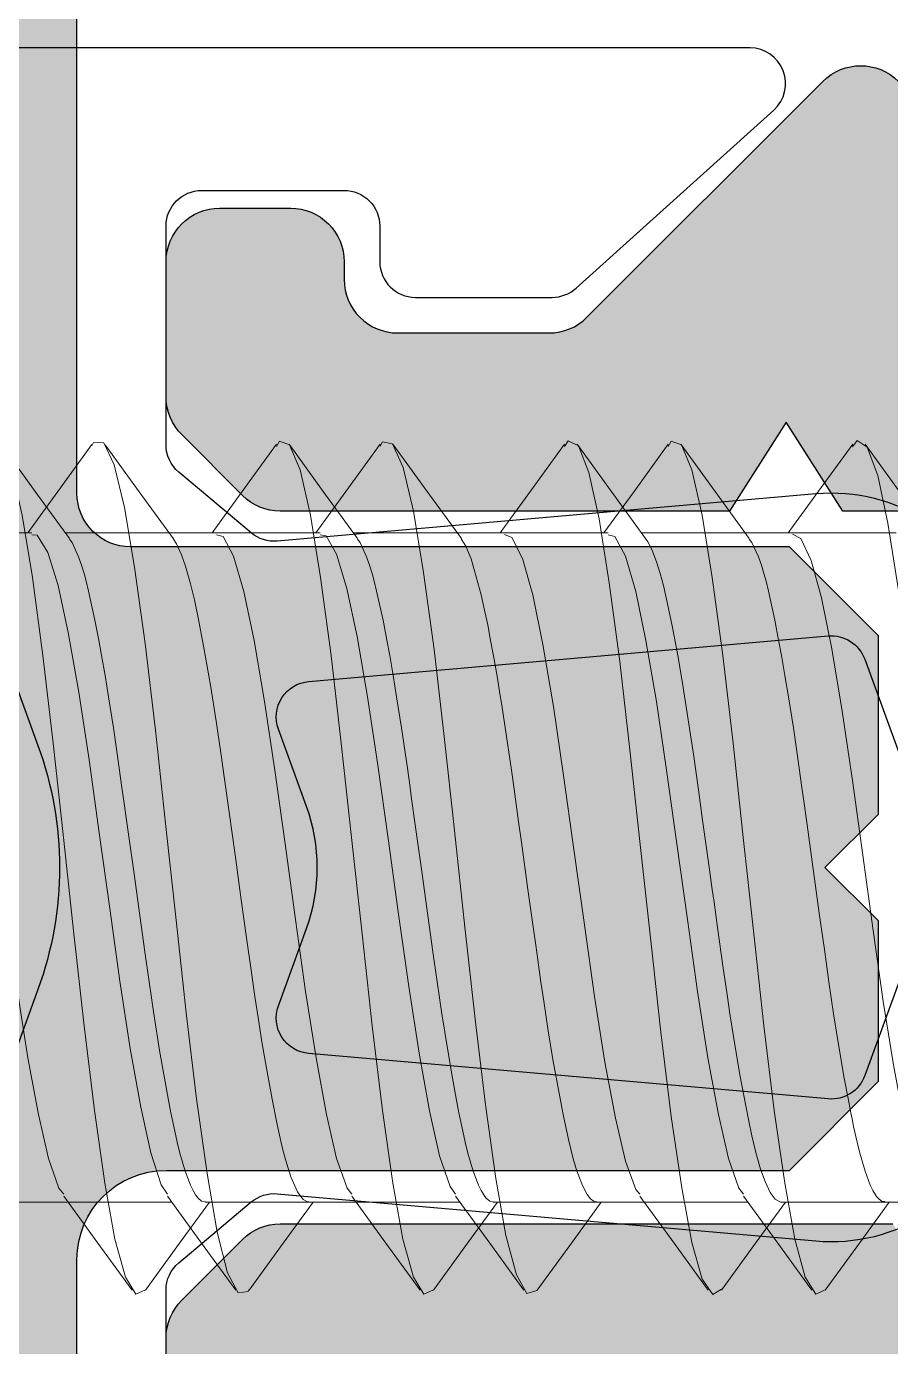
# Model space of a CAD drawing. Header units: millimetres. Extents: x 12 to 3612, y 18 to 315.
# Drawn here: x 2627.69 to 2632.54, y 163.69 to 171.1 of the extents above; entities that cross this region are included whole.
import ezdxf

# ---------------------------------------------------------------- set-up
doc = ezdxf.new("R2010")
doc.units = ezdxf.units.MM
doc.linetypes.add('SLD-Katı', pattern=[0])

# ---------------------------------------------------------------- blocks, each defined once
blk = doc.blocks.new('13-3783')
blk.add_hatch(color=253).paths.add_polyline_path([(-27.80169217242542, 81.81093610462267), (-28.80169219561753, 81.81093610462267), (-29.3016921956139, 81.31093610462267), (-29.30169219533741, 77.6109361046183, -0.4142135623338032), (-29.60169219540217, 77.31093610461721), (-32.69966919851026, 77.31093610461357, 0.3153020717974628), (-32.98157821027667, 77.11353878042792), (-33.019876907553, 77.00831006377848, -0.3153020717980574), (-33.3017859193194, 76.81091273959282), (-44.17022472406893, 76.81091273958373, -0.303346683597051), (-44.63216449031711, 77.1195710233842), (-44.73597179780222, 77.37018403295951, 0.4763530111505285), (-45.10812489760315, 77.48083161641807, -0.4130254633159964), (-45.760995085692, 77.60183395430067, 0.508248189653648), (-46.16476801389103, 77.61240712033941, -0.4130254652456503), (-46.82307623899283, 77.52573919914175, 0.5581579986592926), (-47.22050888570698, 77.3735522693496, -0.5237871243817614), (-47.62009205150275, 77.19564638235897, 0.5528051672705135), (-47.99876076593387, 77.00620378369058, -0.1933016536295457), (-48.17046705309508, 76.67543824718632, 0.2185632504963833), (-49.30181397182128, 74.21092833217153, 0.2185632504964107), (-48.17046705309508, 71.74641841715493, -0.1933016536295376), (-47.99876076593387, 71.41565288065067, 0.552805167270513), (-47.62009205150275, 71.22621028198228, -0.523787124381689), (-47.22050888570698, 71.04830439499347, 0.5581579986592344), (-46.82307623899283, 70.8961174651995, -0.4130254652456183), (-46.16476801389103, 70.80944954400184, 0.5082481896536352), (-45.760995085692, 70.8200227100424, -0.4130254633160296), (-45.10812489760315, 70.941025047925, 0.4763530111505327), (-44.73597179780222, 71.05167263138173), (-44.63217683484868, 71.30225583862375, -0.3033466835970637), (-44.1702370686005, 71.61091412242422), (-22.80169696361077, 71.61091412242058, 0.4142135623726511), (-22.50169696361149, 71.91091412241985), (-22.50169696361331, 77.01093610461248, 0.4142135623726512), (-22.8016969636144, 77.31093610461357), (-25.30169219542836, 77.3109361046154, -0.4142135623732282), (-25.80169219542836, 77.8109361046154), (-25.80169219561753, 81.31093610462995), (-26.3016921956139, 81.81093610462995), (-27.20169217242687, 81.81093610462995), (-27.50169219524355, 81.51093610464886)])
at = {"color": 253}
blk.add_lwpolyline([(-44.1702370686005, 71.61091412242422), (-22.80169696361094, 71.61091412242058, 0.4142135623730402), (-22.50169696361149, 71.91091412242008), (-22.50169696361331, 77.01093610461248, 0.4142135623726675), (-22.8016969636144, 77.31093610461357), (-25.3016921954287, 77.3109361046154, -0.4142135623624232), (-25.80169219542836, 77.8109361045972), (-25.80169219561753, 81.31093610462972), (-26.3016921956139, 81.81093610462972), (-27.20169217242687, 81.81093610462972), (-27.50169219524355, 81.51093610464864), (-27.80169217242542, 81.81093610462244), (-28.80169219561753, 81.81093610462244), (-29.3016921956139, 81.31093610462244), (-29.30169219533741, 77.61093610466787, -0.4142135623743796), (-29.60169219539409, 77.31093610461721), (-32.69966919850992, 77.31093610461357, 0.3153020717977724), (-32.98157821027667, 77.11353878042792), (-33.01987690755396, 77.00831006377575, -0.3153020717956124), (-33.30178591931957, 76.81091273959282), (-44.17022472406893, 76.81091273958373, -0.3033466835963773)], format="xyb", dxfattribs=at)
blk = doc.blocks.new('A08002')
at = {"color": 31}
for points in [[(-2229.053558987789, 2740.105581206883), (-2230.281377659632, 2740.105581206883, -0.2216948488770407), (-2230.434586538589, 2740.177023736935), (-2230.775908379089, 2740.583795252196, -0.1989125553021095), (-2230.821938426378, 2740.729783889776), (-2230.557364255282, 2743.753880441744, 0.339454240078646), (-2231.211538820608, 2744.780728797168)], [(-2234.095579124049, 2744.780728797168, 0.3394542400781518), (-2234.749753689375, 2743.753880441744), (-2234.485179518279, 2740.729783889776, -0.1989125553090427), (-2234.531209565569, 2740.583795252196), (-2234.872531406069, 2740.177023736935, -0.2216948488783762), (-2235.025740285025, 2740.105581206881), (-2236.253558956868, 2740.105581206883, -0.4142135567813394), (-2236.453558988347, 2740.305581238359), (-2236.453558988347, 2741.105581247861, -0.4142136414777638), (-2236.253558956868, 2741.305581162922), (-2236.053558983598, 2741.305581162922, 0.4142133160367095), (-2235.853558952119, 2741.505581194402), (-2235.853558952119, 2742.273950889095, 0.1853387391098888), (-2235.904929991977, 2742.407777021179), (-2236.904930032955, 2743.518389511024, 0.6872809147012293), (-2237.253558997847, 2743.384563408043), (-2237.253558997847, 2737.749577139724, 0.6681787317428427)]]:
    blk.add_lwpolyline(points, format="xyb", dxfattribs=at)
for points in [[(-2231.35432001847, 2743.823605044568), (-2231.609497813967, 2740.906909695635, -0.4931454765446527), (-2231.877140779586, 2740.73640229686), (-2232.311538826394, 2740.894510226512, 0.176327066447224), (-2232.995579118265, 2740.894510226512), (-2233.429977165071, 2740.73640229686, -0.493145476543086), (-2233.69762013069, 2740.906909695635), (-2233.952797926187, 2743.823605044568, -0.3394541620561413), (-2233.821962995659, 2744.028974715653), (-2232.995579118265, 2744.329753834305, -0.1763269982058994), (-2232.311538826394, 2744.329753834305), (-2231.485154948998, 2744.028974715653, -0.3394541620594053)], [(-2230.353558959569, 2738.098225240743), (-2230.353558959569, 2724.87684027475, -0.5205670485484353), (-2230.890367043065, 2724.50096343772), (-2231.969518680458, 2724.893742675486, 0.1763266436635735), (-2233.337599264201, 2724.893742675486), (-2234.416750901592, 2724.50096343772, -0.5205670485475683), (-2234.953558985088, 2724.87684027475), (-2234.953558985088, 2738.098225240743, -0.315298803119708), (-2234.295579126425, 2739.037917798982), (-2233.337599264201, 2739.386594029056, -0.1763269374505987), (-2231.969518680458, 2739.386594029056), (-2231.011538818232, 2739.037917798982, -0.3152988031202845)]]:
    blk.add_lwpolyline(points, format="xyb", close=True, dxfattribs=at)
blk = doc.blocks.new('V2 48 42')
at = {"color": 0, "linetype": 'SLD-Katı', "lineweight": 15}
for p, q in [((-41.80853932817217, 105.5611542557508), (-41.80853932817217, 106.4090874838239)), ((-45.56474290145343, 105.6243377317896), (-45.56474290145343, 104.7764166712113)), ((-41.80853932817217, 103.9437776576979), (-41.80853932817217, 104.7915810158211)), ((-45.56474290145343, 104.0068112526769), (-45.56474290145343, 103.1589301585063)), ((-41.80853932817217, 102.3263620048401), (-41.80853932817217, 103.1740745229126)), ((-45.56474290145343, 102.3892701718778), (-45.56474290145343, 101.5414413496219)), ((-41.80853932817217, 100.7090245210657), (-41.80853932817217, 101.5565685117617)), ((-45.56474290145343, 100.7717206516609), (-45.56474290145343, 99.92393772522883))]:
    blk.add_line(p, q, dxfattribs=at)
at = {"color": 0, "linetype": 'SLD-Katı', "lineweight": 15, "flags": 128}
for points in [[(-41.81119577939535, 105.5611542557508), (-41.81396297107403, 105.5418532417971), (-41.8302086175695, 105.5225234531536), (-41.84047003897012, 105.5142088225839), (-41.84917168650054, 105.5080313687231), (-41.87389643104734, 105.4932894401209), (-41.90434454506294, 105.4785957325403), (-41.9820085799829, 105.4493529804458), (-42.08337509757712, 105.4198408351785), (-42.14391509468533, 105.4049075622643), (-42.23251037954242, 105.3851812198209), (-42.27586334368425, 105.3761846929483), (-42.31005936218116, 105.3692170943505), (-42.38910915842871, 105.3536910058592), (-42.50384580205537, 105.3324941321771), (-42.65871839049669, 105.3058260442467), (-42.86561830158871, 105.2729215568179), (-43.04467491399282, 105.2464996710187), (-43.2127991946918, 105.2229297928279), (-43.41713827354715, 105.1944648599329), (-43.67630679563672, 105.1583940876317), (-43.9257632740796, 105.1236809195652), (-44.07139402871144, 105.1033208030585), (-44.1360934000154, 105.0943428748797), (-44.24432642456031, 105.0792737387692), (-44.47037804044521, 105.0466788425692), (-44.64522468094265, 105.0192908323552), (-44.76342591595949, 104.9997331247578), (-44.8755855665795, 104.9802051649112), (-44.96316168281146, 104.9641206755205), (-45.07407938443794, 104.9426773557152), (-45.23829566421637, 104.9068805758798), (-45.29324792694524, 104.8931516257035), (-45.33644828790784, 104.8812961845706), (-45.38290237472029, 104.8671949985201), (-45.430189881758, 104.8508480675537), (-45.51112806439323, 104.8139369637756), (-45.53019864042335, 104.7992805343893)], [(-41.3133036296872, 105.225779226028), (-41.57793825964927, 105.4175265741305), (-41.80853932817217, 105.5851963873993)], [(-41.31614544485319, 105.2258716114284), (-41.29238837003504, 105.1720852421604), (-41.38781387508743, 105.1137263930632), (-41.60041280764517, 105.0548981326119), (-41.91419142422319, 104.9984950020189), (-42.32193290870691, 104.9396704070241), (-42.79785875910056, 104.8813060241428), (-43.31331952501796, 104.8247341574734), (-43.85511493705508, 104.7656346029817), (-44.38421448975168, 104.7079199248001), (-44.87652031242942, 104.6508402681375), (-45.31420357971001, 104.5916595259605), (-45.6648066003072, 104.5346874383995), (-45.91776299851108, 104.4768523278617), (-46.05893508667759, 104.4177850545275), (-46.07954743343225, 104.3612647560931), (-46.04966891347885, 104.3437713999683)], [(-41.84153703526181, 104.7675886678189), (-41.57785631484649, 104.9593086436507), (-41.31329191713758, 105.1510051008845)], [(-45.53304334108361, 104.79946421575), (-45.79727152202577, 104.6073539562585), (-46.06231921195831, 104.4152718287532)], [(-41.85301515439232, 104.7674978013529), (-41.88718458633866, 104.7408018756196), (-42.05360097923995, 104.6819736151683), (-42.29921794877055, 104.6255704845771), (-42.61838637670007, 104.5667458895805), (-42.99092758543475, 104.5083815066992), (-43.39441560070372, 104.4518096400316), (-43.81851762735414, 104.3927100855399), (-44.23268169669336, 104.3349954073583), (-44.61804468148648, 104.2779157506939), (-44.96065068471353, 104.2187350085187), (-45.23509274952539, 104.1617629209559), (-45.43309981778293, 104.1039278104181), (-45.54360531001794, 104.0448605370839), (-45.55446717779296, 104.0068112526769)], [(-46.06260978317641, 104.3442236860701), (-45.79762610642274, 104.1521842776037), (-45.56474290145343, 103.9828671519972)], [(-41.31341496821005, 103.6083568437152), (-41.57814918969461, 103.8001753853714), (-41.80853932817217, 103.9676951320089)], [(-41.80904593247851, 103.9437776576979), (-41.81249185522393, 103.9274039622178), (-41.82664412108716, 103.9084848405837), (-41.85134295480748, 103.8891186993023), (-41.90078067965987, 103.8628230244358), (-41.95421248627963, 103.841504455615), (-42.00162034812411, 103.8256297091357), (-42.02170174659113, 103.8194869569688), (-42.03756411286713, 103.8148378612732), (-42.05032978175041, 103.8112261163078), (-42.16001749445604, 103.7837096047369), (-42.30065361318975, 103.7536744285335), (-42.60855456625359, 103.6967100904403), (-42.77003826381542, 103.6702674856388), (-42.93563100676329, 103.6450394476615), (-43.04326688790297, 103.6293673411074), (-43.16838103385908, 103.6116565095108), (-43.2510687759609, 103.6001176346799), (-43.34025570046697, 103.5876671958504), (-43.56296223413119, 103.5566519480126), (-43.82797593299711, 103.5197634327506), (-43.94344660319621, 103.5036895912799), (-44.04273372331227, 103.4898420173704), (-44.12594827328439, 103.478220711022), (-44.23191067168182, 103.463399088736), (-44.47170843608137, 103.4287143320526), (-44.60869958502599, 103.4077434470437), (-44.66054530685824, 103.3994151409479), (-44.74995615630178, 103.3846033938971), (-44.87399038963486, 103.3630114905754), (-44.97041761011769, 103.3452116164881), (-45.03836828126987, 103.3321822739454), (-45.13149034094749, 103.3133376909318), (-45.2166286422771, 103.2944014377645), (-45.41967245277419, 103.2370426573234), (-45.48946080323094, 103.2080538803275), (-45.53073188681901, 103.1822504831125)], [(-41.31493476137211, 103.6084047417826), (-41.31147912730194, 103.6069139432657), (-41.29524162915959, 103.5504380709099), (-41.3994922887864, 103.491893903536), (-41.62007745018036, 103.4332072817324), (-41.94092609602785, 103.3767836397674), (-42.35475384947586, 103.3178403708716), (-42.83423558647291, 103.2596836676512), (-43.35236023527614, 103.2029716289035), (-43.89462083455601, 103.1438213313486), (-44.42123142725632, 103.0863781512708), (-44.91073372961728, 103.0290401472212), (-45.34302832534559, 102.9698771456005), (-45.68657054026471, 102.9131024817525), (-45.9320445151493, 102.8550285973288), (-46.06450905079328, 102.7960473547228), (-46.07637304530635, 102.7396053787452), (-46.05108521136572, 102.7259608781787)], [(-41.84177757250382, 103.1499068796074), (-41.57800040864277, 103.3417001748367), (-41.31333530896427, 103.5334693608256)], [(-45.5322845566202, 103.1825300670989), (-45.79655016027709, 102.9903870566486), (-46.06165790657224, 102.7982721045737)], [(-41.85328175058567, 103.1498500130219), (-41.89632611616298, 103.1189693860942), (-42.06899390167337, 103.0602827642888), (-42.32014508887232, 103.0038591223238), (-42.64407767490457, 102.944915853428), (-43.01940233045707, 102.8867591502076), (-43.42497555742284, 102.8300471114599), (-43.8494417194056, 102.770896813905), (-44.26165750170685, 102.7134536338272), (-44.64482597059623, 102.6561156297794), (-44.98321387511714, 102.5969526281588), (-45.25212894222659, 102.5401779643107), (-45.4442789824916, 102.482104079887), (-45.54796845046803, 102.423122837281), (-45.55353846875551, 102.3892701718778)], [(-46.06211560316615, 102.7263400859974), (-45.79706118623062, 102.5342566481613), (-45.56474290145343, 102.3653456970515)], [(-41.31358999482336, 101.9909807685071), (-41.57838789556672, 102.1828436887354), (-41.80853932817217, 102.3501928750393)], [(-41.80939138159829, 102.3263620048401), (-41.80956638787393, 102.3180295563998), (-41.82371923547498, 102.2940340393943), (-41.86627880141441, 102.2625643163046), (-41.95042760795741, 102.2253334970901), (-42.04785642035949, 102.1944850389318), (-42.10868698300283, 102.1784199715785), (-42.16646429920547, 102.1647080786224), (-42.24397607334595, 102.1477139918607), (-42.38544101325442, 102.1193607481018), (-42.56023575442305, 102.0875729680029), (-42.70843250924008, 102.0626860252942), (-42.84394534852299, 102.0412828767894), (-42.96292402120116, 102.0233651843828), (-43.11104138674045, 102.0021241268787), (-43.2913595116911, 101.9769059351074), (-43.50555464036643, 101.947117669004), (-43.75826450115801, 101.9119625088169), (-43.99753246716227, 101.8786811760965), (-44.18143141957853, 101.8530010372033), (-44.33074252771712, 101.8320216193588), (-44.50858676549387, 101.8057441263718), (-44.70992551235258, 101.7737943663087), (-44.91911241088155, 101.7373493245177), (-45.07830850367372, 101.7066512450801), (-45.18806486212907, 101.6833292467527), (-45.27839461624717, 101.6619355706425), (-45.37755612230285, 101.6338720637323), (-45.44177876046251, 101.6114162925569), (-45.50241350165834, 101.5838334220552), (-45.52992735781527, 101.5657627110759)], [(-41.31921998194593, 101.9911617866383), (-41.30622922048997, 101.9851854941462), (-41.29873774566431, 101.928766873687), (-41.41179723026562, 101.8700606403181), (-41.64025840820341, 101.8115390997937), (-41.96817158532667, 101.7550527623589), (-42.38792808140215, 101.6960146065594), (-42.87075859630431, 101.6380883203565), (-43.3915365860621, 101.5811943045337), (-43.93404174648776, 101.5220173300204), (-44.45802570199385, 101.4648466629933), (-44.94463977719579, 101.4072301102242), (-45.37137236429407, 101.3481089324268), (-45.70785472465377, 101.2914899694624), (-45.94571758259281, 101.2331999389826), (-46.06943508709946, 101.1743285652065), (-46.07255466407514, 101.1179227517223), (-46.05299382905832, 101.1081338877484)], [(-41.8420345687673, 101.5322136077466), (-41.57818568581752, 101.7240621839701), (-41.313443488757, 101.9158862389741)], [(-45.53086663154909, 101.5660738740862), (-45.7947794477318, 101.3741743845876), (-46.05959490131272, 101.1822997256568)], [(-41.85309144025041, 101.5322051605999), (-41.90595807409954, 101.4971361228745), (-42.08479098117459, 101.4386145823501), (-42.34147208236845, 101.3821282449153), (-42.67004551937134, 101.3230900891176), (-43.04799150294684, 101.2651638029129), (-43.45564168968576, 101.2082697870919), (-43.88029928717287, 101.1490928125768), (-44.29045901264362, 101.0919221455497), (-44.67136665952467, 101.0343055927806), (-45.00540078200993, 100.9751844149832), (-45.26878959592432, 100.9185654520188), (-45.45498187049088, 100.860275421539), (-45.55182441147144, 100.8014040477628), (-45.55310946273084, 100.7717206516609)], [(-46.06157269455207, 101.1084234272639), (-45.79647255689633, 100.916315574168), (-45.56474290145343, 100.7478286062615)]]:
    blk.add_lwpolyline(points, dxfattribs=at)
blk = doc.blocks.new('V2 48 19')
at = {"color": 0, "linetype": 'SLD-Katı', "lineweight": 15}
for p, q in [((-28.96421999036346, 104.374282847352), (-28.96421999036346, 105.2220253179745)), ((-32.720423563645, 104.4372696079355), (-32.720423563645, 103.5893230283119)), ((-28.96421999036346, 102.7565803238609), (-28.96421999036346, 103.6045135519345)), ((-32.720423563645, 102.8197637999011), (-32.720423563645, 101.9718427393224)), ((-28.96421999036346, 101.1392037258089), (-28.96421999036346, 101.9870070839316)), ((-32.720423563645, 101.2022373207875), (-32.720423563645, 100.3543562266169)), ((-28.96421999036346, 99.5216997947307), (-28.96421999036346, 100.3695031528534))]:
    blk.add_line(p, q, dxfattribs=at)
at = {"color": 0, "linetype": 'SLD-Katı', "lineweight": 15, "flags": 128}
for points in [[(-28.47854959955737, 105.6565874231097), (-28.44428000403647, 105.6107274921097), (-28.52203497693796, 105.5528080197056), (-28.71835552052826, 105.493767537907), (-29.01796830558632, 105.4372788253119), (-29.41308626603634, 105.378762270033), (-29.88128693222427, 105.3200518123018), (-30.39138712865795, 105.2636341933613), (-30.93159309638909, 105.2047080169538), (-31.46505824586575, 105.1465171353585), (-31.96291124616604, 105.0898299189154), (-32.41083428553759, 105.0306860087609), (-32.77556148969785, 104.9731986729759), (-33.04308244080434, 104.9159040276414), (-33.20152262555456, 104.8567366387207), (-33.23965497864961, 104.7999336828799), (-33.20390945951246, 104.7746870114767)], [(-32.69015704314987, 105.2288037584887), (-32.95420376407819, 105.0368400114781), (-33.2190336654734, 104.8449036230828)], [(-29.00686214226172, 105.1981594382293), (-29.02606731552945, 105.1798835022624), (-29.17974144890118, 105.1208430204639), (-29.41426980874078, 105.0643543078687), (-29.72355690137789, 105.0058377525899), (-30.09005105580943, 104.9471272948587), (-30.4893429698717, 104.8907096759182), (-30.91220082476255, 104.8317834995106), (-31.32978215899692, 104.7735926179149), (-31.71948731653546, 104.7169054014722), (-32.0701087218863, 104.6577614913177), (-32.35560679555456, 104.6002741555327), (-32.56501458125231, 104.5429795101987), (-32.68903704796682, 104.4838121212771), (-32.71349429256162, 104.4372696079355)], [(-33.21902588731999, 104.7752299437381), (-32.95424286137867, 104.5833296077413), (-32.720423563645, 104.4133435342825)], [(-28.96582022075549, 104.374282847352), (-28.96450674544181, 104.3698806785766), (-28.98040999051167, 104.3409667633879), (-29.01814076610532, 104.3125846947434), (-29.07974392713052, 104.2832857752365), (-29.14927956772689, 104.2585736927873), (-29.24210426238258, 104.2321919326261), (-29.33646764352227, 104.2095006391907), (-29.41911707969408, 104.1916768367211), (-29.50346634062711, 104.1746356734922), (-29.67802157980023, 104.1421649288769), (-29.89444254748966, 104.1057095472767), (-30.0216961803107, 104.0857987745372), (-30.12873733144269, 104.0697742122021), (-30.27646415742595, 104.048576352022), (-30.50604844957817, 104.0165652901202), (-30.6470734595753, 103.9970746625114), (-30.71943533425548, 103.9869826466398), (-30.84323835070225, 103.9697361182158), (-31.00225036290763, 103.9475732565012), (-31.10744530701245, 103.9328927463072), (-31.27712989389511, 103.9095219860379), (-31.47778151316143, 103.8811118747063), (-31.8530004125607, 103.8236800982237), (-32.02290513437728, 103.7946584330717), (-32.18953549776759, 103.7634596745398), (-32.32286580133697, 103.735889900836), (-32.4247146791472, 103.7122759344712), (-32.49151227003992, 103.6944064006071), (-32.55836173400766, 103.6736037468723), (-32.62686230775253, 103.6471111107713), (-32.66959791533756, 103.6252331808911), (-32.68930988260172, 103.6115275821954)], [(-28.468979195174, 104.0387054881327), (-28.73348139009164, 104.2303567012933), (-28.96421999036346, 104.3981232768784)], [(-28.4754854600273, 104.0389271541986), (-28.4458559833858, 103.9891329266148), (-28.53244720259787, 103.930982401274), (-28.73695582967312, 103.8720361346351), (-29.04365662871112, 103.8156113043084), (-29.4451596697684, 103.7569290107491), (-29.91732443176934, 103.6983799610458), (-30.43011052807557, 103.6419062773558), (-30.97122075492041, 103.5828814635116), (-31.50260616173338, 103.5249174422071), (-31.99769494506111, 103.4680548094126), (-32.44058909696415, 103.4088804339273), (-32.79825556586681, 103.3516694584542), (-33.05856036532614, 103.2940954349225), (-33.20839337218021, 103.2349660848905), (-33.23776088765348, 103.1783254070953), (-33.20440037399365, 103.1569703707274)], [(-28.99702035784958, 103.5806650518313), (-28.73345945962527, 103.7722949813207), (-28.46901752222638, 103.9639021545346)], [(-32.68947405072984, 103.6118244725886), (-32.95362748692716, 103.4197751230137), (-33.21858022629689, 103.2277536706102)], [(-29.00799310772527, 103.5805563889818), (-29.03421770939778, 103.5580578838313), (-29.19430124145308, 103.4991116171924), (-29.43437789687962, 103.4426867868652), (-29.74866304886862, 103.384004493306), (-30.11826018466684, 103.3254554436031), (-30.51965454469661, 103.2689817599131), (-30.94322022788259, 103.2099569460685), (-31.35917359875862, 103.1519929247639), (-31.74671500593263, 103.0951302919699), (-32.09339994131759, 103.0359559164846), (-32.37337107240586, 102.9787449410115), (-32.5771302599978, 102.9211709174793), (-32.69441527285366, 102.8620415674474), (-32.71157403032626, 102.8197637999011)], [(-33.21870830741821, 103.1574777766115), (-32.95381644915946, 102.9655001481289), (-32.720423563645, 102.7958178163891)], [(-28.46898429187854, 102.4212052941385), (-28.7336189218409, 102.612952642242), (-28.96421999036346, 102.7806224555103)], [(-28.96687644158692, 102.7565803238609), (-28.96964363326532, 102.7372793099081), (-28.98588927976107, 102.7179495212637), (-28.9961507011617, 102.7096348906945), (-29.00485234869183, 102.7034574368341), (-29.02957709323863, 102.6887155082314), (-29.0600252072544, 102.6740218006508), (-29.13768924217425, 102.6447790485564), (-29.23905575976841, 102.6152669032891), (-29.2995957568769, 102.6003336303739), (-29.38819104173388, 102.5806072879315), (-29.43154400587582, 102.5716107610589), (-29.46574002437245, 102.564643162461), (-29.54478982062022, 102.5491170739693), (-29.65952646424654, 102.5279202002872), (-29.81439905268826, 102.5012521123582), (-30.02129896378017, 102.468347624928), (-30.20035557618417, 102.4419257391293), (-30.36847985688331, 102.4183558609394), (-30.57281893573838, 102.3898909280434), (-30.83198745782801, 102.3538201557427), (-31.08144393627117, 102.3191069876754), (-31.22707469090261, 102.2987468711696), (-31.29177406220668, 102.2897689429898), (-31.40000708675171, 102.2746998068798), (-31.62605870263656, 102.2421049106807), (-31.80090534313388, 102.2147169004662), (-31.91910657815083, 102.1951591928674), (-32.03126622877105, 102.1756312330218), (-32.11884234500278, 102.159546743631), (-32.22976004662942, 102.1381034238253), (-32.39397632640771, 102.1023066439894), (-32.44892858913684, 102.0885776938136), (-32.49212895009939, 102.0767222526812), (-32.53858303691172, 102.0626210666311), (-32.58587054394926, 102.0462741356633), (-32.66680872658449, 102.0093630318871), (-32.68587930261484, 101.9947066024994)], [(-28.47182610704476, 102.4212976795394), (-28.44806903222661, 102.3675113102705), (-28.54349453727895, 102.3091524611729), (-28.75609346983657, 102.2503242007225), (-29.06987208641453, 102.1939210701299), (-29.47761357089854, 102.1350964751342), (-29.95353942129191, 102.0767320922533), (-30.46900018720919, 102.0201602255839), (-31.01079559924636, 101.9610606710927), (-31.53989515194291, 101.9033459929111), (-32.03220097462074, 101.8462663362476), (-32.46988424190133, 101.787085594072), (-32.82048726249857, 101.7301135065096), (-33.07344366070257, 101.6722783959727), (-33.21461574886905, 101.6132111226376), (-33.23522809562346, 101.5566908242032), (-33.20534957567023, 101.5391974680784)], [(-28.99721769745321, 101.9630147359295), (-28.73353697703777, 102.1547347117613), (-28.46897257932881, 102.3464311689955)], [(-32.68872400327504, 101.9948902838606), (-32.95295218421731, 101.8027800243696), (-33.21799987414974, 101.6106978968634)], [(-29.00869581658355, 101.9629238694639), (-29.04286524852995, 101.9362279437297), (-29.20928164143123, 101.8773996832794), (-29.45489861096206, 101.8209965526868), (-29.77406703889136, 101.7621719576911), (-30.14660824762632, 101.7038075748102), (-30.55009626289518, 101.6472357081412), (-30.97419828954571, 101.5881361536495), (-31.38836235888493, 101.530421475468), (-31.77372534367788, 101.4733418188044), (-32.1163313469049, 101.4141610766288), (-32.39077341171699, 101.3571889890665), (-32.58878047997442, 101.2993538785291), (-32.69928597220948, 101.2402866051945), (-32.71014783998427, 101.2022373207875)], [(-33.21829044536787, 101.5396497541798), (-32.95330676861428, 101.3476103457143), (-32.720423563645, 101.1782932201082)], [(-28.46898429187854, 100.8037013630603), (-28.7336189218409, 100.9954487111638), (-28.96421999036346, 101.1631185244321)], [(-28.96687644158692, 101.1390763927827), (-28.96964363326532, 101.1197753788299), (-28.98588927976107, 101.1004455901855), (-28.9961507011617, 101.0921309596163), (-29.00485234869183, 101.0859535057559), (-29.02957709323863, 101.0712115771532), (-29.0600252072544, 101.0565178695726), (-29.13768924217425, 101.0272751174782), (-29.23905575976841, 100.9977629722109), (-29.2995957568769, 100.9828296992957), (-29.38819104173388, 100.9631033568533), (-29.43154400587582, 100.9541068299807), (-29.46574002437245, 100.9471392313828), (-29.54478982062022, 100.9316131428911), (-29.65952646424654, 100.910416269209), (-29.81439905268826, 100.88374818128), (-30.02129896378017, 100.8508436938498), (-30.20035557618417, 100.8244218080511), (-30.36847985688331, 100.8008519298612), (-30.57281893573838, 100.7723869969652), (-30.83198745782801, 100.7363162246645), (-31.08144393627117, 100.7016030565972), (-31.22707469090261, 100.6812429400914), (-31.29177406220668, 100.6722650119116), (-31.40000708675171, 100.6571958758016), (-31.62605870263656, 100.6246009796025), (-31.80090534313388, 100.597212969388), (-31.91910657815083, 100.5776552617892), (-32.03126622877105, 100.5581273019436), (-32.11884234500278, 100.5420428125528), (-32.22976004662942, 100.5205994927471), (-32.39397632640771, 100.4848027129112), (-32.44892858913684, 100.4710737627354), (-32.49212895009939, 100.459218321603), (-32.53858303691172, 100.4451171355529), (-32.58587054394926, 100.4287702045851), (-32.66680872658449, 100.3918591008089), (-32.68587930261484, 100.3772026714212)], [(-28.47182610704476, 100.8037937484612), (-28.44806903222661, 100.7500073791923), (-28.54349453727895, 100.6916485300947), (-28.75609346983657, 100.6328202696443), (-29.06987208641453, 100.5764171390517), (-29.47761357089854, 100.517592544056), (-29.95353942129191, 100.4592281611751), (-30.46900018720919, 100.4026562945057), (-31.01079559924636, 100.3435567400145), (-31.53989515194291, 100.2858420618329), (-32.03220097462074, 100.2287624051694), (-32.46988424190133, 100.1695816629938), (-32.82048726249857, 100.1126095754314), (-33.07344366070257, 100.0547744648945), (-33.21461574886905, 99.9957071915594), (-33.23522809562346, 99.939186893125), (-33.20534957567023, 99.92169353700024)], [(-28.99721769745321, 100.3455108048513), (-28.73353697703777, 100.5372307806831), (-28.46897257932881, 100.7289272379173)], [(-32.68872400327504, 100.3773863527824), (-32.95295218421731, 100.1852760932913), (-33.21799987414974, 99.99319396578517)], [(-29.00869581658355, 100.3454199383857), (-29.04286524852995, 100.3187240126515), (-29.20928164143123, 100.2598957522011), (-29.45489861096206, 100.2034926216086), (-29.77406703889136, 100.1446680266129), (-30.14660824762632, 100.086303643732), (-30.55009626289518, 100.029731777063), (-30.97419828954571, 99.97063222257134), (-31.38836235888493, 99.91291754438976), (-31.77372534367788, 99.85583788772624), (-32.1163313469049, 99.79665714555063), (-32.39077341171699, 99.73968505798825), (-32.58878047997442, 99.68184994745093), (-32.69928597220948, 99.62278267411625), (-32.71014783998427, 99.5847333897093)]]:
    blk.add_lwpolyline(points, dxfattribs=at)
blk = doc.blocks.new('50MN54')
at = {"ltscale": 10}
h = blk.add_hatch(color=252, dxfattribs=at)
edge = h.paths.add_edge_path()
edge.add_line((241.8245336831983, -266.783352106133), (241.8245336831983, -271.1833520383334))
edge.add_arc((241.5245336831997, -271.1833520383341), 0.2999999999985903, -90.00000000013029, 1.3022827261011116e-10, ccw=False)
edge.add_line((241.524533683199, -271.4833520383327), (240.2730607480603, -271.4833520383327))
edge.add_arc((240.27306074806, -271.1833520383324), 0.3000000000003091, 225.0000000036206, 270.0000000000587, ccw=False)
edge.add_line((240.0609287137172, -271.3954840727019), (239.7366650544732, -271.0712204134979))
edge.add_arc((239.5245330201296, -271.2833524478676), 0.3000000000009484, 45.00000000352586, 134.9999644968626)
edge.add_line((239.3124011172199, -271.0712202820641), (238.936664981507, -271.4469559521312))
edge.add_arc((238.7245329821321, -271.2273719722034), 0.3053147710146324, 225.9889016331004, 314.0110983668996, ccw=False)
edge.add_line((238.5124009827573, -271.4469559521312), (238.136664943509, -271.0712203785297))
edge.add_arc((237.9245328115517, -271.2833523255322), 0.300000007246384, 44.99997502232124, 134.9999750223212)
edge.add_line((237.7124008645492, -271.0712201935748), (237.336664905511, -271.4469559521312))
edge.add_arc((237.1245327986849, -271.2348240180654), 0.2999999803283736, 225.0000233308441, 315.0000233308441, ccw=False)
edge.add_line((236.912400864619, -271.4469561248916), (236.5366648675131, -271.0712203785297))
edge.add_arc((236.3245327735654, -271.2833522875226), 0.2999999534926885, 44.99997502231676, 134.9999750223168)
edge.add_line((236.1124008645725, -271.0712201935748), (235.7366648295151, -271.4469559521312))
edge.add_arc((235.5245327606403, -271.2348240560168), 0.2999999266569962, 225.0000233308483, 315.0000233308483, ccw=False)
edge.add_line((235.3124008645259, -271.4469561248916), (234.9366652571784, -271.0712203785297))
edge.add_arc((234.7245329684097, -271.2833524823436), 0.3000002290112471, 44.9999750223397, 134.9999750223397)
edge.add_line((234.5124008645957, -271.0712201935748), (234.1366647535192, -271.4469559521312))
edge.add_arc((233.924532722654, -271.2348240940264), 0.2999998729033007, 225.0000233308525, 315.0000233308525, ccw=False)
edge.add_line((233.7124008645492, -271.4469561248916), (233.3366651810661, -271.0712203785297))
edge.add_arc((233.1245329303651, -271.2833524442758), 0.3000001751752335, 44.99997502233522, 134.9999750223352)
edge.add_line((232.912400864619, -271.0712201935748), (232.5366646775233, -271.4469559521312))
edge.add_arc((232.3245326846677, -271.234824132036), 0.2999998191496053, 225.0000233308567, 315.00002333085666, ccw=False)
edge.add_line((232.1124008645725, -271.4469561248916), (231.736665105303, -271.0712203785297))
edge.add_arc((231.524532892437, -271.2833524064408), 0.3000001216684922, 44.99997502233076, 134.9999750223307)
edge.add_line((231.3124008645259, -271.0712201935748), (229.9881370022463, -272.3954842458188))
edge.add_arc((229.7760049526758, -272.18335222668), 0.2999999999981142, 269.999998521922, 315.00000410971444, ccw=False)
edge.add_line((229.7760049449366, -272.4833522266781), (228.824533647808, -272.483352202129))
edge.add_arc((228.8245336371797, -272.2833522173441), 0.1999999847848816, 180.0000030333355, 270.00000304479966, ccw=False)
edge.add_line((228.6245336523948, -272.2833522279325), (228.624533875834, -272.0833525629596))
edge.add_arc((228.3245338758348, -272.0833522277991), 0.299999999999366, 359.9999359890544, 449.9999999235895)
edge.add_line((228.3245338762349, -271.7833522277997), (227.9245328928369, -271.7833522272658))
edge.add_arc((227.9245328924355, -272.0833522272658), 0.2999999999999545, 89.99999992335457, 180.0000000000435)
edge.add_line((227.6245328924356, -272.083352227266), (227.6245328924356, -272.8419293466413))
edge.add_arc((227.9245328924353, -272.8419293466403), 0.2999999999997233, 180.0000000002114, 224.9999499668589)
edge.add_line((227.7124006728368, -273.0540611957531), (228.0538228630335, -273.3954839822436))
edge.add_arc((228.2659550826326, -273.1833521331315), 0.2999999999995902, 224.9999499666711, 270.0000000001464)
edge.add_line((228.2659550826334, -273.4833521331311), (231.705998196217, -273.4833521331311))
edge.add_line((231.705998196217, -273.4833521331311), (232.0245337997999, -272.9833522841291))
edge.add_line((232.0245337997999, -272.9833522841291), (232.3430684721766, -273.4833521331311))
edge.add_line((232.3430684721766, -273.4833521331311), (233.2245328924359, -273.4833521331293))
edge.add_line((233.2245328924359, -273.4833521331293), (233.2245328924359, -275.1833522281304))
edge.add_line((233.2245328924359, -275.1833522281304), (233.5245328924352, -275.4833522281297))
edge.add_line((233.5245328924352, -275.4833522281297), (233.2245328924359, -275.7833522281308))
edge.add_line((233.2245328924359, -275.7833522281308), (233.2245328923996, -277.4833523231282))
edge.add_line((233.2245328923996, -277.4833523231282), (232.9059972888167, -277.983352172334))
edge.add_line((232.9059972888167, -277.983352172334), (232.58746261644, -277.4833523231282))
edge.add_line((232.58746261644, -277.4833523231282), (231.4245331560337, -277.4833523231282))
edge.add_line((231.4245331560337, -277.4833523231282), (231.1059975524508, -277.983352172334))
edge.add_line((231.1059975524508, -277.983352172334), (230.7874628801924, -277.4833523231282))
edge.add_line((230.7874628801924, -277.4833523231282), (228.2659550828371, -277.4833523231282))
edge.add_arc((228.2659550828385, -277.7833523231287), 0.3000000000004996, 90.00000000027286, 135.0000500342396)
edge.add_line((228.0538228632354, -277.5712204740194), (227.712400672835, -277.91264326072))
edge.add_arc((227.924532892437, -278.1247751098317), 0.3000000000014366, 135.000050033768, 179.999999999653)
edge.add_line((227.6245328924356, -278.1247751098299), (227.6245328924356, -278.8833522291989))
edge.add_arc((227.9245328924355, -278.8833522291991), 0.2999999999999546, 179.9999999999566, 270.0000000759507)
edge.add_line((227.9245328928332, -279.183352229199), (228.3245338762313, -279.1833522286706))
edge.add_arc((228.324533875835, -278.8833522286715), 0.2999999999991386, 270.0000000756722, 360.0000640109889)
edge.add_line((228.624533875834, -278.8833518935107), (228.6245337641153, -278.7833525869137))
edge.add_arc((228.9245337641163, -278.7833522517559), 0.300000000001185, 90.00000147817508, 180.0000640104245, ccw=False)
edge.add_line((228.9245337563766, -278.4833522517547), (229.7760049449366, -278.4833522297859))
edge.add_arc((229.7760049526747, -278.7833522297844), 0.2999999999985687, 44.99999589007598, 90.00000147786841, ccw=False)
edge.add_line((229.9881370022463, -278.5712202106461), (231.3124008645259, -279.8954842628882))
edge.add_arc((231.524532892437, -279.6833520500222), 0.3000001216684922, 225.0000249776693, 315.0000249776692)
edge.add_line((231.736665105303, -279.8954840779334), (232.1124008645725, -279.5197483315787))
edge.add_arc((232.3245326846713, -279.7318803244361), 0.2999998191534639, 44.99997667086291, 134.999976669389, ccw=False)
edge.add_line((232.5366646775233, -279.5197485043318), (232.912400864619, -279.8954842628882))
edge.add_arc((233.1245329303651, -279.6833520121872), 0.3000001751752335, 225.0000249776648, 315.0000249776648)
edge.add_line((233.3366651810661, -279.8954840779334), (233.7124008645492, -279.5197483315787))
edge.add_arc((233.9245327226577, -279.7318803624457), 0.2999998729071593, 44.999976670867, 134.9999766693932, ccw=False)
edge.add_line((234.1366647535192, -279.5197485043318), (234.5124008645957, -279.8954842628882))
edge.add_arc((234.7245329684097, -279.6833519741194), 0.300000229011247, 225.0000249776603, 315.0000249776603)
edge.add_line((234.9366652571784, -279.8954840779334), (235.3124008645259, -279.5197483315787))
edge.add_arc((235.524532760644, -279.7318804004481), 0.2999999266557099, 44.99997666988861, 134.9999766703799, ccw=False)
edge.add_line((235.7366648295151, -279.5197485043318), (236.1124008645725, -279.8954842628882))
edge.add_arc((236.3245327735654, -279.6833521689405), 0.2999999534926884, 225.0000249776832, 315.0000249776833)
edge.add_line((236.5366648675131, -279.8954840779334), (236.912400864619, -279.5197483315787))
edge.add_arc((237.1245327986885, -279.7318804383995), 0.2999999803270873, 44.99997666989282, 134.9999766703841, ccw=False)
edge.add_line((237.336664905511, -279.5197485043318), (237.7124008645492, -279.8954842628882))
edge.add_arc((237.9245328115517, -279.6833521309309), 0.300000007246384, 225.0000249776788, 315.0000249776788)
edge.add_line((238.136664943509, -279.8954840779334), (238.5124009827573, -279.5197485043318))
edge.add_arc((238.7245329821321, -279.7393324842596), 0.3053147710146324, 45.9889016331004, 134.0110983668996, ccw=False)
edge.add_line((238.936664981507, -279.5197485043318), (239.3124011172208, -279.8954841743989))
edge.add_arc((239.5245330201301, -279.6833520085965), 0.2999999999998484, 225.0000355030501, 314.9999999958245)
edge.add_line((239.7366650544704, -279.8954840429678), (240.0609287137172, -279.5712203837666))
edge.add_arc((240.2730607480583, -279.7833524181383), 0.3000000000006973, 89.99999999997192, 134.9999999958574, ccw=False)
edge.add_line((240.2730607480585, -279.4833524181377), (241.524533683199, -279.4833524181377))
edge.add_arc((241.5245336831988, -279.7833524181372), 0.2999999999994998, -3.0399860406760126e-10, 89.99999999995657, ccw=False)
edge.add_line((241.8245336831983, -279.7833524181387), (241.8245336831983, -284.1833523503374))
edge.add_line((241.8245336831983, -284.1833523503374), (242.1245336393563, -284.4833518407322))
edge.add_line((242.1245336393563, -284.4833518407322), (241.8245336831983, -284.7833522625369))
edge.add_line((241.8245336831983, -284.7833522625369), (241.8245336831983, -289.8833524025358))
edge.add_arc((241.5245336831997, -289.8833524025365), 0.2999999999985903, -90.00000000013029, 1.3022827261011116e-10, ccw=False)
edge.add_line((241.524533683199, -290.1833524025351), (239.4245338459946, -290.1833524025351))
edge.add_arc((239.424533845993, -289.8833524025356), 0.2999999999994999, 180.0000000000434, 270.00000000030394, ccw=False)
edge.add_line((239.1245338459935, -289.8833524025358), (239.1245338459935, -288.9833522281315))
edge.add_arc((238.824533845994, -288.9833522281299), 0.2999999999994998, 359.9999999996961, 449.9999999999566)
edge.add_line((238.8245338459942, -288.6833522281304), (238.6245336523948, -288.6833522281304))
edge.add_arc((238.6245336523948, -289.6833522281304), 1, 90.00000000000001, 180)
edge.add_line((237.6245336523948, -289.6833522281304), (237.6252909645932, -292.4877260794055))
edge.add_arc((237.925290953662, -292.4876450653659), 0.3000000000075894, 180.0154725420201, 185.000002871301)
edge.add_line((237.6264325455372, -292.5137918031678), (237.6872990434726, -293.2094986565426))
edge.add_arc((237.9861574515866, -293.1833519187171), 0.2999999999988794, 185.0000028759848, 270.0000000007076)
edge.add_line((237.9861574515903, -293.4833519187159), (238.5245334244078, -293.4833519187159))
edge.add_arc((238.5245334244084, -293.1833519187173), 0.2999999999985903, 269.9999999998698, 360.0000000001303)
edge.add_line((238.824533424407, -293.1833519187167), (238.824533424407, -292.1833523087316))
edge.add_arc((239.1245334244074, -292.1833523087309), 0.3000000000004093, 89.99999999986977, 180.0000000001303, ccw=False)
edge.add_line((239.1245334244081, -291.8833523087305), (240.8245337522326, -291.8833523087305))
edge.add_line((240.8245337522326, -291.8833523087305), (241.8245336831983, -292.8833524725342))
edge.add_line((241.8245336831983, -292.8833524725342), (241.8245336831983, -295.1833522907327))
edge.add_line((241.8245336831983, -295.1833522907327), (242.1245336393563, -295.4833517811276))
edge.add_line((242.1245336393563, -295.4833517811276), (241.8245336831983, -295.7833531341312))
edge.add_line((241.8245336831983, -295.7833531341312), (241.8245336831983, -298.7833531163305))
edge.add_arc((241.5245336831997, -298.7833531163312), 0.2999999999985903, -90.00000000013029, 1.3022827261011116e-10, ccw=False)
edge.add_line((241.524533683199, -299.0833531163298), (239.1245334244081, -299.0833531163298))
edge.add_arc((239.1245334244065, -298.7833531163303), 0.2999999999994999, 180.0000000000434, 270.00000000030394, ccw=False)
edge.add_line((238.824533424407, -298.7833531163305), (238.824533424407, -297.783351918637))
edge.add_arc((238.5245334244075, -297.7833519186354), 0.2999999999994998, 359.9999999996961, 449.9999999999566)
edge.add_line((238.5245334244078, -297.4833519186359), (237.9862502058472, -297.4833519186359))
edge.add_arc((237.9862502058352, -297.7833519186713), 0.3000000000354045, 89.99999999769878, 175.0525909592196)
edge.add_line((237.6873679225769, -297.7574795245891), (237.6256513168969, -298.4704402192338))
edge.add_arc((237.924533600127, -298.4963126132622), 0.3000000000026834, 175.0525909689716, 180.0000000000535)
edge.add_line((237.6245336001243, -298.4963126132625), (237.6245336001243, -300.1833526007358))
edge.add_arc((237.9245336001238, -300.1833526007356), 0.2999999999994999, 180.0000000000435, 270.0000000003039)
edge.add_line((237.9245336001254, -300.4833526007351), (342.3245331158373, -300.4833526007351))
edge.add_arc((342.324533115838, -300.1833526007365), 0.2999999999985903, 269.9999999998698, 360.0000000001303)
edge.add_line((342.6245331158366, -300.1833526007358), (342.6245331158366, -250.7833518557363))
edge.add_arc((342.3245331158371, -250.7833518557347), 0.2999999999994998, 359.9999999996961, 449.9999999999566)
edge.add_line((342.3245331158373, -250.4833518557352), (237.9245336001254, -250.4833518557352))
edge.add_arc((237.924533600125, -250.7833518557359), 0.3000000000006367, 89.99999999991316, 180.0000000000869)
edge.add_line((237.6245336001243, -250.7833518557363), (237.6245336001243, -252.478985544376))
edge.add_arc((237.9245336001228, -252.4789855443699), 0.2999999999984748, 180.0000000011635, 184.9999907074854)
edge.add_line((237.6256751864562, -252.5051322187237), (237.6872991440555, -253.2094985930889))
edge.add_arc((237.9861575577609, -253.1833519186974), 0.3000000000403982, 184.9999907140245, 270.0000000000414)
edge.add_line((237.9861575577611, -253.4833519187378), (238.5245334244169, -253.4833519187196))
edge.add_arc((238.5245334244073, -253.1833519187198), 0.2999999999997272, 270.0000000018238, 359.9999999999133)
edge.add_line((238.824533424407, -253.1833519187203), (238.824533424407, -252.1833513401343))
edge.add_arc((239.1245334244074, -252.1833513401336), 0.3000000000004093, 89.99999999986977, 180.0000000001303, ccw=False)
edge.add_line((239.1245334244081, -251.8833513401332), (241.524533683199, -251.8833513401332))
edge.add_arc((241.5245336831988, -252.1833513401327), 0.2999999999994998, -3.0399860406760126e-10, 89.99999999995657, ccw=False)
edge.add_line((241.8245336831983, -252.1833513401343), (241.8245336831983, -255.1833513221281))
edge.add_line((241.8245336831983, -255.1833513221281), (242.1245336393563, -255.4833526751318))
edge.add_line((242.1245336393563, -255.4833526751318), (241.8245336831983, -255.7833521655339))
edge.add_line((241.8245336831983, -255.7833521655339), (241.8245336831983, -258.0833519837324))
edge.add_line((241.8245336831983, -258.0833519837324), (240.8245337522326, -259.0833521477325))
edge.add_line((240.8245337522326, -259.0833521477325), (239.1245334244081, -259.0833521477325))
edge.add_arc((239.1245334244065, -258.783352147733), 0.2999999999994999, 180.0000000000434, 270.00000000030394, ccw=False)
edge.add_line((238.824533424407, -258.7833521477332), (238.824533424407, -257.783351918717))
edge.add_arc((238.5245334244075, -257.7833519187154), 0.2999999999994998, 359.9999999996961, 449.9999999999566)
edge.add_line((238.5245334244078, -257.4833519187159), (237.986157505838, -257.4833519187159))
edge.add_arc((237.9861575058387, -257.7833519187174), 0.3000000000014043, 90.00000000012508, 174.9999971200861)
edge.add_line((237.687299097724, -257.7572051808711), (237.6264325455409, -258.4529126530751))
edge.add_arc((237.9252909536615, -258.4790593909186), 0.3000000000071296, 174.9999971207255, 179.9845274587294)
edge.add_line((237.6252909645932, -258.4789783768829), (237.6245336523948, -261.2833522283327))
edge.add_arc((238.6245336523948, -261.2833522283327), 1, 180, 270)
edge.add_line((238.6245336523948, -262.2833522283327), (238.8245338459942, -262.2833522283327))
edge.add_arc((238.8245338459949, -261.9833522283341), 0.2999999999985903, 269.9999999998698, 360.0000000001303)
edge.add_line((239.1245338459935, -261.9833522283334), (239.1245338459935, -261.0833520539363))
edge.add_arc((239.4245338459939, -261.0833520539356), 0.3000000000004093, 89.99999999986977, 180.0000000001303, ccw=False)
edge.add_line((239.4245338459946, -260.7833520539352), (241.524533683199, -260.7833520539352))
edge.add_arc((241.5245336831988, -261.0833520539347), 0.2999999999994998, -3.0399860406760126e-10, 89.99999999995657, ccw=False)
edge.add_line((241.8245336831983, -261.0833520539363), (241.8245336831983, -266.1833521939334))
edge.add_line((241.8245336831983, -266.1833521939334), (242.1245336393563, -266.4833526157381))
edge.add_line((242.1245336393563, -266.4833526157381), (241.8245336831983, -266.783352106133))
edge = h.paths.add_edge_path(flags=16)
edge.add_line((239.4616031064356, -273.4833521333294), (239.1430679684358, -272.983352284331))
edge.add_line((239.1430679684358, -272.983352284331), (238.8245328304361, -273.4833521333294))
edge.add_line((238.8245328304361, -273.4833521333294), (237.6616029044376, -273.4833521333294))
edge.add_line((237.6616029044376, -273.4833521333294), (237.3430677666361, -272.983352284331))
edge.add_line((237.3430677666361, -272.983352284331), (237.0245326286363, -273.4833521333294))
edge.add_line((237.0245326286363, -273.4833521333294), (235.8616031682373, -273.4833521333294))
edge.add_line((235.8616031682373, -273.4833521333294), (235.5430675646362, -272.983352284331))
edge.add_line((235.5430675646362, -272.983352284331), (235.2245328924359, -273.4833521333294))
edge.add_line((235.2245328924359, -273.4833521333294), (235.2245328924359, -277.4833523233301))
edge.add_line((235.2245328924359, -277.4833523233301), (236.205997288836, -277.4833518625919))
edge.add_line((236.205997288836, -277.4833518625919), (236.5245328924352, -277.9833517117922))
edge.add_line((236.5245328924352, -277.9833517117922), (236.8430675646355, -277.4833518625919))
edge.add_line((236.8430675646355, -277.4833518625919), (238.0059974906358, -277.4833518625919))
edge.add_line((238.0059974906358, -277.4833518625919), (238.3245326286356, -277.9833517117922))
edge.add_line((238.3245326286356, -277.9833517117922), (238.6430677664353, -277.4833518625919))
edge.add_line((238.6430677664353, -277.4833518625919), (239.8059976926356, -277.4833518625919))
edge.add_line((239.8059976926356, -277.4833518625919), (240.1245328304353, -277.9833517117922))
edge.add_line((240.1245328304353, -277.9833517117922), (240.4430677160885, -277.4833522586969))
edge.add_line((240.4430677160885, -277.4833522586969), (241.3245336427985, -277.4833522287299))
edge.add_arc((241.3245336692987, -276.9833522148303), 0.5000000138995808, 269.9999969633038, 359.9999969633559)
edge.add_line((241.8245336831983, -276.9833522413301), (241.8245336831983, -273.9833522153294))
edge.add_arc((241.3245336692994, -273.9833522418303), 0.5000000138988987, 3.0367743976e-06, 90.00000303677439)
edge.add_line((241.3245336427985, -273.4833522279314), (239.4616031064356, -273.4833521333294))
edge = h.paths.add_edge_path(flags=16)
edge.add_line((243.6245336523948, -252.4833521835317), (243.6245336523948, -298.4833522729314))
edge.add_line((243.6245336523948, -298.4833522729314), (246.124533596399, -298.4833522729314))
edge.add_line((246.124533596399, -298.4833522729314), (246.3554736552264, -298.8833515933293))
edge.add_line((246.3554736552264, -298.8833515933293), (323.3935936679568, -298.8833515933293))
edge.add_line((323.3935936679568, -298.8833515933293), (323.624531864139, -298.4833522729314))
edge.add_line((323.624531864139, -298.4833522729314), (326.1245369305338, -298.4833522729314))
edge.add_line((326.1245369305338, -298.4833522729314), (326.1245369305338, -295.7833517811287))
edge.add_arc((326.4245369305343, -295.783351781128), 0.3000000000004093, 89.99999999986977, 180.0000000001303, ccw=False)
edge.add_line((326.4245369305349, -295.4833517811276), (327.3245325197909, -295.4833517811276))
edge.add_arc((327.3245325197906, -295.7833517811271), 0.2999999999994998, -3.0399860406760126e-10, 89.99999999995657, ccw=False)
edge.add_line((327.6245325197901, -295.7833517811287), (327.6245325197901, -298.4833522729314))
edge.add_line((327.6245325197901, -298.4833522729314), (329.6245365730224, -298.4833522729314))
edge.add_line((329.6245365730224, -298.4833522729314), (329.8554747692046, -298.8833515933293))
edge.add_line((329.8554747692046, -298.8833515933293), (338.3935942640032, -298.8833515933293))
edge.add_line((338.3935942640032, -298.8833515933293), (338.6245324601855, -298.4833522729314))
edge.add_line((338.6245324601855, -298.4833522729314), (340.6245365134178, -298.4833522729314))
edge.add_line((340.6245365134178, -298.4833522729314), (340.6245365134178, -295.9833527943338))
edge.add_line((340.6245365134178, -295.9833527943338), (341.0245358338084, -295.7524127355355))
edge.add_line((341.0245358338084, -295.7524127355355), (341.0245358338084, -279.5990697137313))
edge.add_line((341.0245358338084, -279.5990697137313), (340.6245365134178, -279.3681294221315))
edge.add_line((340.6245365134178, -279.3681294221315), (340.6245365134178, -276.4833518557352))
edge.add_line((340.6245365134178, -276.4833518557352), (338.308031940554, -276.4024577980872))
edge.add_arc((338.2975620998888, -276.7022750464838), 0.299999999999455, 88.00000159484465, 181.9999447617973)
edge.add_line((337.9977448416898, -276.7127446064442), (338.0207967194506, -277.372882263855))
edge.add_arc((337.7209794612512, -277.3833518238158), 0.2999999999999532, -124.0000418746692, 1.9999447618748718, ccw=False)
edge.add_line((337.5532214084392, -277.6320629729762), (336.5567744194118, -276.9599499327151))
edge.add_arc((336.7245324722225, -276.7112387835541), 0.2999999999996428, 180.0000000001703, 235.99995812559348, ccw=False)
edge.add_line((336.4245324722228, -276.711238783555), (336.4245324722228, -274.2554649279173))
edge.add_arc((336.7245324722234, -274.2554649279177), 0.300000000000498, 124.0000418744934, 179.9999999999166, ccw=False)
edge.add_line((336.5567744194118, -274.0067537787563), (337.553221408441, -273.3346407384943))
edge.add_arc((337.7209794612522, -273.5833518876541), 0.2999999999990129, -1.9999447619874218, 124.00004187459251, ccw=False)
edge.add_line((338.0207967194506, -273.5938214476155), (337.9977448416898, -274.2539591050263))
edge.add_arc((338.2975620998896, -274.2644286649876), 0.3000000000003343, 178.0000552380348, 271.9999984049874)
edge.add_line((338.308031940554, -274.5642459133851), (340.6245365134178, -274.4833518557352))
edge.add_line((340.6245365134178, -274.4833518557352), (340.6245365134178, -271.5985750343316))
edge.add_line((340.6245365134178, -271.5985750343316), (341.0245358338084, -271.367634742528))
edge.add_line((341.0245358338084, -271.367634742528), (341.0245358338084, -266.848563928088))
edge.add_line((341.0245358338084, -266.848563928088), (340.6745358338062, -266.6464913338714))
edge.add_arc((340.8245358338058, -266.3866837127362), 0.2999999999997246, 119.99999999995009, 240.0000000000499, ccw=False)
edge.add_line((340.6745358338062, -266.1268760916009), (340.8745358338087, -266.0114060377618))
edge.add_arc((340.7245358338091, -265.7515984166266), 0.2999999999997246, 299.9999999999501, 420.0000000000499)
edge.add_line((340.8745358338087, -265.4917907954914), (340.6745358338062, -265.3763207416523))
edge.add_arc((340.8245358338058, -265.1165131205171), 0.2999999999997246, 119.99999999995009, 240.0000000000499, ccw=False)
edge.add_line((340.6745358338062, -264.8567054993819), (340.8745358338087, -264.7412354455428))
edge.add_arc((340.7245358338091, -264.4814278244075), 0.2999999999997246, 299.9999999999501, 420.0000000000499)
edge.add_line((340.8745358338087, -264.2216202032723), (340.674535833808, -264.1061501494323))
edge.add_arc((340.8245358338062, -263.846342528297), 0.2999999999990378, 120.0000000000972, 240.00000000030388, ccw=False)
edge.add_line((340.6745358338062, -263.5865349071628), (340.8745358338087, -263.4710648533237))
edge.add_arc((340.7245358338091, -263.2112572321885), 0.2999999999997246, 299.9999999999501, 420.0000000000499)
edge.add_line((340.8745358338087, -262.9514496110532), (340.6745358338062, -262.8359795572142))
edge.add_arc((340.8245358338402, -262.5761719360326), 0.3000000000570462, 119.99999999840091, 239.9999999987911, ccw=False)
edge.add_line((340.6745358338189, -262.3163643148437), (341.0245358338084, -262.1142917207253))
edge.add_line((341.0245358338084, -262.1142917207253), (341.0245358338084, -255.2142917207311))
edge.add_line((341.0245358338084, -255.2142917207311), (340.6245365134178, -254.9833516619328))
edge.add_line((340.6245365134178, -254.9833516619328), (340.6245365134178, -252.4833521835317))
edge.add_line((340.6245365134178, -252.4833521835317), (338.6245324601855, -252.4833521835317))
edge.add_line((338.6245324601855, -252.4833521835317), (338.3935942640032, -252.0833528629373))
edge.add_line((338.3935942640032, -252.0833528629373), (329.8554747692046, -252.0833528629373))
edge.add_line((329.8554747692046, -252.0833528629373), (329.6245365730224, -252.4833521835317))
edge.add_line((329.6245365730224, -252.4833521835317), (327.6245325197901, -252.4833521835317))
edge.add_line((327.6245325197901, -252.4833521835317), (327.6245325197901, -255.1833526751325))
edge.add_arc((327.3245325197915, -255.1833526751332), 0.2999999999985903, -90.00000000013029, 1.3022827261011116e-10, ccw=False)
edge.add_line((327.3245325197909, -255.4833526751318), (326.4245369305349, -255.4833526751318))
edge.add_arc((326.4245369305333, -255.1833526751323), 0.2999999999994999, 180.0000000000434, 270.00000000030394, ccw=False)
edge.add_line((326.1245369305338, -255.1833526751325), (326.1245369305338, -252.4833521835317))
edge.add_line((326.1245369305338, -252.4833521835317), (323.624531864139, -252.4833521835317))
edge.add_line((323.624531864139, -252.4833521835317), (323.3935936679568, -252.0833528629373))
edge.add_line((323.3935936679568, -252.0833528629373), (246.3554736552264, -252.0833528629373))
edge.add_line((246.3554736552264, -252.0833528629373), (246.124533596399, -252.4833521835317))
edge.add_line((246.124533596399, -252.4833521835317), (243.6245336523948, -252.4833521835317))
at = {"color": 252, "ltscale": 10}
for points in [[(227.6245328924356, -272.083352227266), (227.6245328924356, -272.8419293466413, 0.1989121404302348), (227.7124006728368, -273.0540611957531), (228.0538228630335, -273.3954839822436, 0.198912594329658), (228.2659550826334, -273.4833521331311), (231.705998196217, -273.4833521331311)], [(232.58746261644, -277.4833523231282), (231.4245331560337, -277.4833523231282), (231.1059975524508, -277.983352172334), (230.7874628801924, -277.4833523231282), (228.2659550828371, -277.4833523231282, 0.1989125943318866), (228.0538228632354, -277.5712204740194), (227.712400672835, -277.91264326072, 0.1989121404267767), (227.6245328924356, -278.1247751098299), (227.6245328924356, -278.8833522291989, 0.4142135627615727), (227.9245328928332, -279.183352229199), (228.3245338762313, -279.1833522286706, 0.4142138892073412), (228.624533875834, -278.8833518935107), (228.6245337641153, -278.7833525869137, -0.414213882034928), (228.9245337563766, -278.4833522517547), (229.7760049449366, -278.4833522297859, -0.1989123927256777), (229.9881370022463, -278.5712202106461), (231.3124008645259, -279.8954842628882, 0.4142135623730951), (231.736665105303, -279.8954840779334)]]:
    blk.add_lwpolyline(points, format="xyb", dxfattribs=at)

msp = doc.modelspace()

# ---------------------------------------------------------------- block references
at = {"xscale": -1, "rotation": 180}
msp.add_blockref('50MN54', (2400.847973322227, -109.1039532141658), dxfattribs=at)
at = {"rotation": 270}
for name, p in [('13-3783', (2550.661570125905, 138.8777068187197)), ('A08002', (-111.6330749922191, -2066.274159957676)), ('V2 48 42', (2526.948111019679, 122.6927575265493)), ('V2 48 19', (2527.552663594076, 135.5370772359932))]:
    msp.add_blockref(name, p, dxfattribs=at)

doc.saveas('drawing.dxf')
